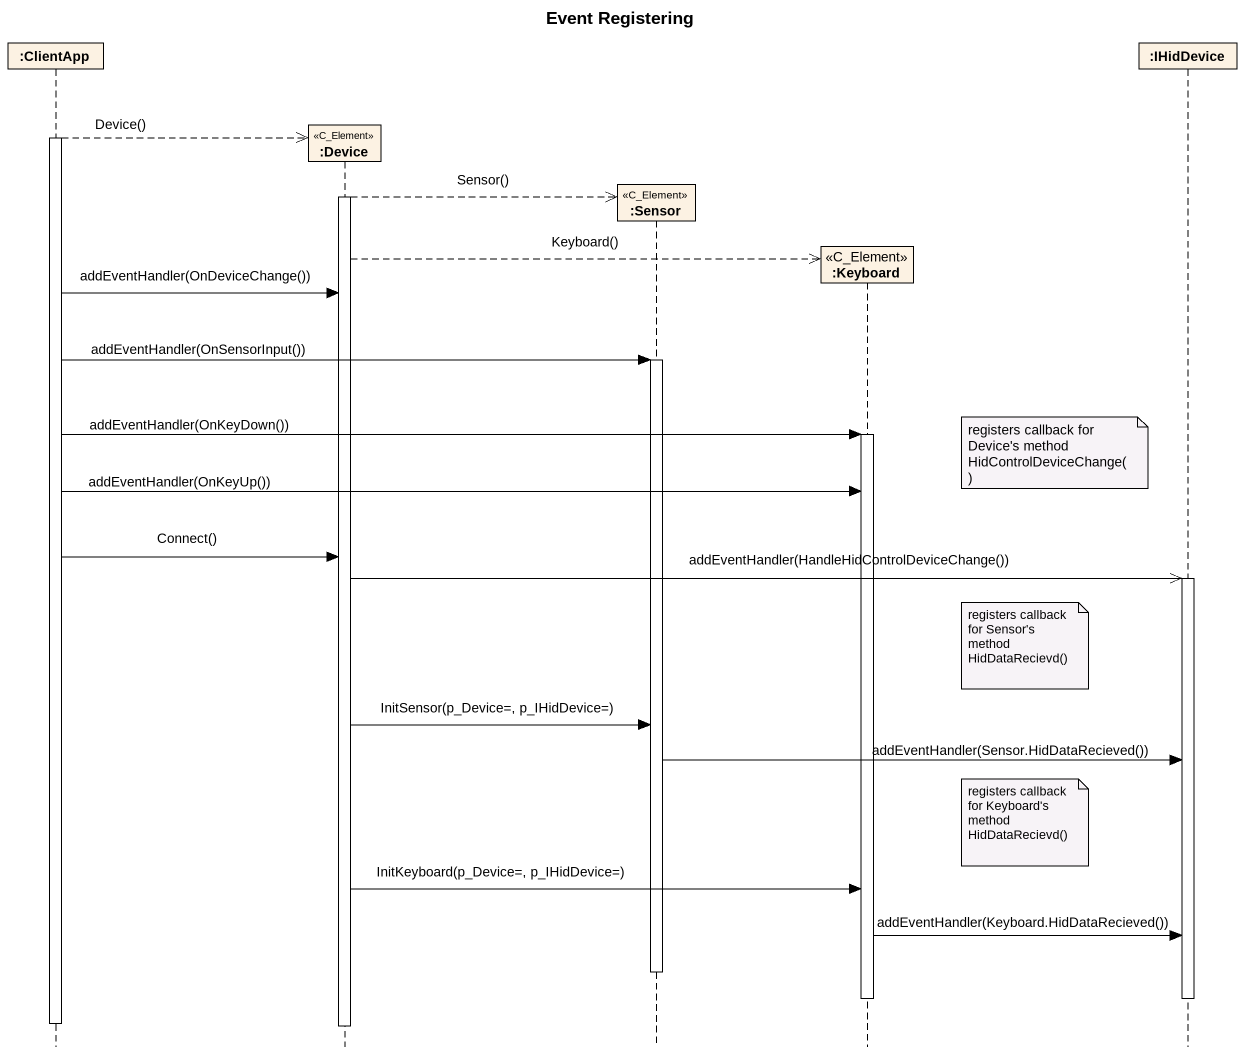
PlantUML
@startuml
title Event Registering
hide footbox
participant ":ClientApp" as ClientApp
participant ":Device" as Device <<C_Element>>
participant ":Sensor" as Sensor <<C_Element>>
participant ":Keyboard" as Keyboard <<C_Element>>
participant ":IHidDevice" as IHidDevice

activate ClientApp
ClientApp -->> Device ** : Device()
activate Device
Device -->> Sensor ** : Sensor()
Device -->> Keyboard ** : Keyboard()
ClientApp -> Device : addEventHandler(OnDeviceChange())
ClientApp -> Sensor : addEventHandler(OnSensorInput())
activate Sensor
ClientApp -> Keyboard : addEventHandler(OnKeyDown())
activate Keyboard
note left of IHidDevice : registers callback for Device's method HidControlDeviceChange()
ClientApp -> Keyboard : addEventHandler(OnKeyUp())
ClientApp -> Device : Connect()
Device ->> IHidDevice : addEventHandler(HandleHidControlDeviceChange())
activate IHidDevice
note right of Keyboard : registers callback for Sensor's method HidDataRecievd()
Device -> Sensor : InitSensor(p_Device=, p_IHidDevice=)
Sensor -> IHidDevice : addEventHandler(Sensor.HidDataRecieved())
note right of Keyboard : registers callback for Keyboard's method HidDataRecievd()
Device -> Keyboard : InitKeyboard(p_Device=, p_IHidDevice=)
Keyboard -> IHidDevice : addEventHandler(Keyboard.HidDataRecieved())
deactivate Sensor
deactivate Keyboard
deactivate IHidDevice
deactivate ClientApp
deactivate Device
@enduml
